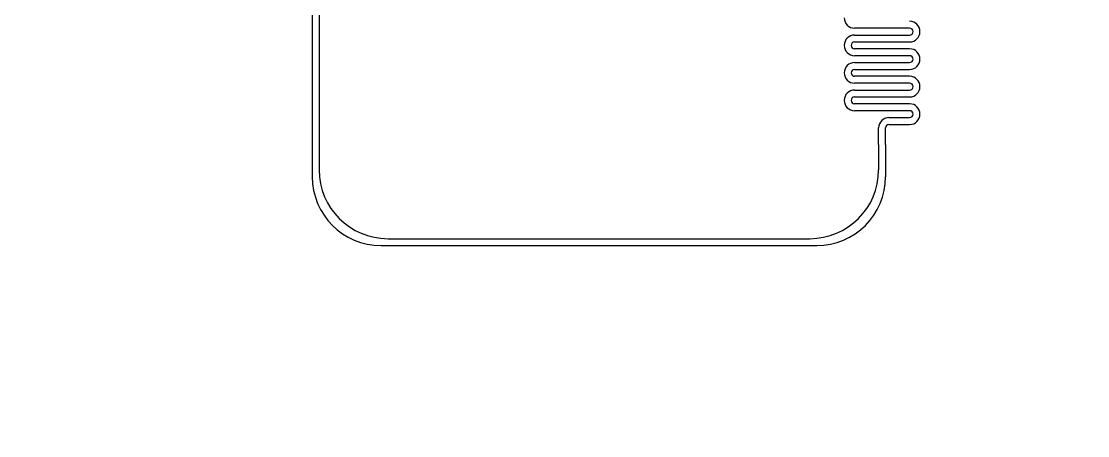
# Model space of a CAD drawing. Extents: x 1225654 to 1325654, y 924838 to 1022543.
# Drawn here: x 1260532 to 1276015, y 997688 to 1003712 of the extents above; entities that cross this region are included whole.
import ezdxf

# ---------------------------------------------------------------- set-up
doc = ezdxf.new("R2010")
doc.units = 13

msp = doc.modelspace()

# ---------------------------------------------------------------- linework, layer by layer
for p, q in [((1264856, 1005285), (1264856, 1001923)), ((1264756, 1005085), (1264756, 1001923)), ((1273430, 1003612), (1272630, 1003612)), ((1272630, 1003512), (1273430, 1003512)), ((1273480, 1003562), (1273480, 1003562)), ((1273580, 1003562), (1273580, 1003562)), ((1272480, 1003362), (1272480, 1003362)), ((1272580, 1003362), (1272580, 1003362)), ((1272630, 1003412), (1273430, 1003412)), ((1273430, 1003312), (1272630, 1003312)), ((1273430, 1003212), (1272630, 1003212)), ((1273480, 1003162), (1273480, 1003162)), ((1273580, 1003162), (1273580, 1003162)), ((1272630, 1003112), (1273430, 1003112)), ((1272630, 1003012), (1273430, 1003012)), ((1272480, 1002962), (1272480, 1002962)), ((1272580, 1002962), (1272580, 1002962)), ((1273430, 1002912), (1272630, 1002912)), ((1273430, 1002812), (1272630, 1002812)), ((1272630, 1002712), (1273430, 1002712)), ((1273480, 1002762), (1273480, 1002762)), ((1273580, 1002762), (1273580, 1002762)), ((1272480, 1002562), (1272480, 1002562)), ((1272580, 1002562), (1272580, 1002562)), ((1272630, 1002612), (1273430, 1002612)), ((1273430, 1002512), (1272630, 1002512)), ((1273430, 1002412), (1272630, 1002412)), ((1273480, 1002362), (1273480, 1002362)), ((1273580, 1002362), (1273580, 1002362)), ((1273130, 1002312), (1273430, 1002312)), ((1273130, 1002212), (1273430, 1002212)), ((1272980, 1001923), (1272980, 1002162)), ((1273080, 1001923), (1273080, 1002162)), ((1264756, 1001923), (1264756, 1001452)), ((1264856, 1001923), (1264856, 1001552)), ((1272980, 1001923), (1272980, 1001552)), ((1273080, 1001923), (1273080, 1001452)), ((1265856, 1000552), (1266148, 1000552)), ((1266148, 1000552), (1271980, 1000552)), ((1265756, 1000452), (1266148, 1000452)), ((1266148, 1000452), (1272080, 1000452))]:
    msp.add_line(p, q)
msp.add_lwpolyline([(1260678, 924838), (1290630, 924838, 6.524121)], format="xyb", close=True)
msp.add_lwpolyline([(1260678, 924838), (1290630, 924838, 6.524121)], format="xyb", close=True)
for centre, radius, start, end in [((1272630, 1003762), 150, 180, 270), ((1273430, 1003562), 150, 0, 90), ((1273430, 1003562), 50, 0, 90), ((1272630, 1003362), 150, 90, 180), ((1273430, 1003562), 150, 270, 0), ((1273430, 1003562), 50, 270, 0), ((1272630, 1003362), 150, 180, 270), ((1272630, 1003362), 50, 90, 180), ((1272630, 1003362), 50, 180, 270), ((1273430, 1003162), 150, 0, 90), ((1273430, 1003162), 50, 0, 90), ((1273430, 1003162), 150, 270, 0), ((1273430, 1003162), 50, 270, 0), ((1272630, 1002962), 150, 90, 180), ((1272630, 1002962), 50, 90, 180), ((1272630, 1002962), 150, 180, 270), ((1272630, 1002962), 50, 180, 270), ((1273430, 1002762), 150, 0, 90), ((1273430, 1002762), 50, 0, 90), ((1272630, 1002562), 150, 90, 180), ((1273430, 1002762), 150, 270, 0), ((1273430, 1002762), 50, 270, 0), ((1272630, 1002562), 150, 180, 270), ((1272630, 1002562), 50, 90, 180), ((1272630, 1002562), 50, 180, 270), ((1273430, 1002362), 150, 0, 90), ((1273430, 1002362), 50, 0, 90), ((1273430, 1002362), 150, 270, 0), ((1273430, 1002362), 50, 270, 0), ((1273130, 1002162), 150, 90, 180), ((1273130, 1002162), 50, 90, 180), ((1265756, 1001452), 1000, 180, 270), ((1265856, 1001552), 1000, 180, 270), ((1271980, 1001552), 1000, 270, 0), ((1272080, 1001452), 1000, 270, 0)]:
    msp.add_arc(centre, radius, start, end)

doc.saveas('drawing.dxf')
